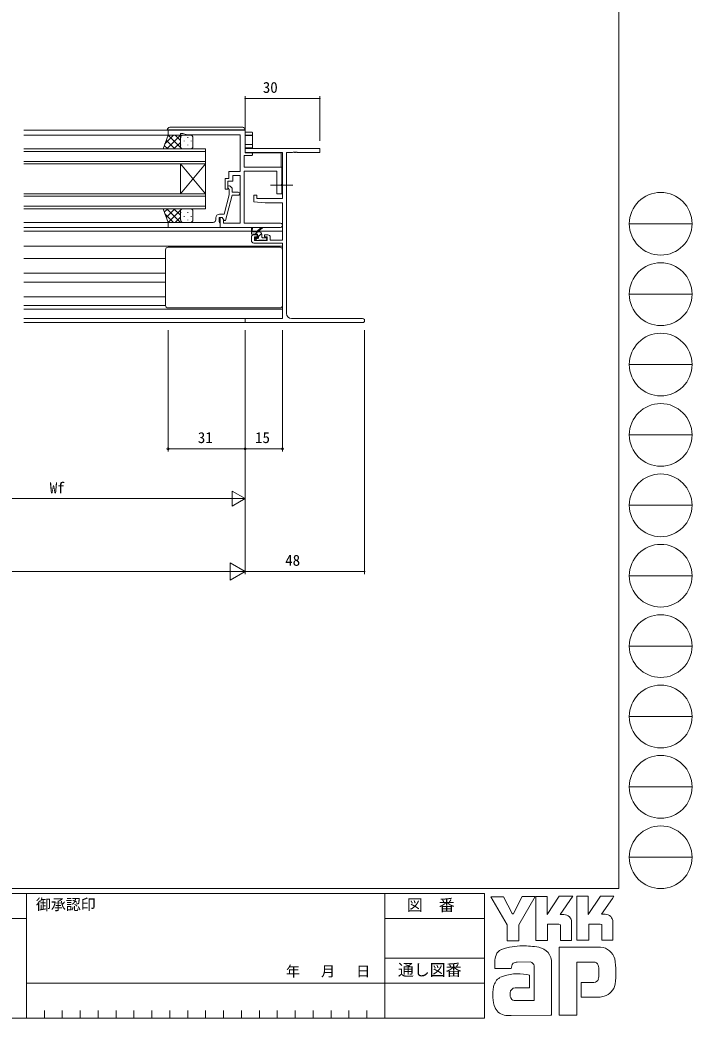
# Model space of a CAD drawing. Units: millimetres, scale not verified. Extents: x -567 to 567, y -403 to 403.
# Drawn here: x 296.7 to 566.7, y -403 to -2 of the extents above; entities that cross this region are included whole.
import ezdxf
from ezdxf.enums import TextEntityAlignment as Align

# ---------------------------------------------------------------- set-up
doc = ezdxf.new("R2010")
doc.units = ezdxf.units.MM
doc.header["$LTSCALE"] = 2
doc.linetypes.add('CHAIN2', pattern=[12, 9, -1, 1, -1])
for name, color, linetype, lineweight in [('0-1_USER1', 2, 'Continuous', 9), ('0-2_YKK_ZWAK', 4, 'Continuous', 9), ('0-3_YKK_11', 7, 'Continuous', 9), ('0-4_YKK_12', 6, 'Continuous', 9), ('0-5_YKK_13', 7, 'Continuous', 9)]:
    doc.layers.add(name, color=color, linetype=linetype, lineweight=lineweight)
doc.styles.add('ＭＳ ゴシック', font='')
doc.styles.get('ＭＳ ゴシック').set_extended_font_data('MS Gothic')

msp = doc.modelspace()

# ---------------------------------------------------------------- linework, layer by layer
at = {"layer": '0-1_USER1'}
for p, q in [((356.458, -46.318), (298.158, -46.318)), ((356.658, -48.318), (298.158, -48.318)), ((371.158, -53.818), (298.158, -53.818)), ((371.158, -54.818), (298.158, -54.818)), ((371.158, -59.818), (371.158, -53.818)), ((371.158, -58.818), (298.158, -58.818)), ((371.158, -59.818), (298.158, -59.818)), ((361.158, -59.818), (361.158, -71.818)), ((371.158, -59.818), (361.158, -71.818)), ((371.158, -71.818), (361.158, -59.818)), ((371.158, -59.818), (371.158, -71.818)), ((371.158, -71.818), (298.158, -71.818)), ((371.158, -77.818), (371.158, -71.818)), ((371.158, -72.818), (298.158, -72.818)), ((371.158, -76.818), (298.158, -76.818)), ((371.158, -77.818), (298.158, -77.818)), ((356.658, -83.318), (298.158, -83.318)), ((356.458, -85.318), (298.158, -85.318)), ((389.658, -86.818), (298.158, -86.818)), ((390.104, -86.818), (391.954, -86.818)), ((392.548, -86.818), (402.158, -86.818)), ((402.158, -92.818), (298.158, -92.818)), ((355.158, -97.818), (298.158, -97.818)), ((355.158, -103.705), (298.158, -103.705)), ((355.158, -107.331), (298.158, -107.331)), ((355.158, -113.218), (298.158, -113.218)), ((402.158, -118.218), (298.158, -118.218)), ((401.858, -121.988), (298.158, -121.988)), ((387.458, -123.618), (298.158, -123.618))]:
    msp.add_line(p, q, dxfattribs=at)
at = {"layer": '0-2_YKK_ZWAK'}
for p, q in [((356.358, -46.118), (355.858, -46.118)), ((355.858, -46.118), (355.858, -46.318)), ((386.658, -46.118), (356.358, -46.118)), ((356.858, -45.118), (386.158, -45.118)), ((387.158, -46.118), (386.658, -46.118)), ((387.158, -47.041), (387.158, -46.118)), ((387.21, -47.023), (387.158, -47.022)), ((390.158, -48.053), (390.158, -47.417)), ((390.158, -48.143), (390.158, -48.053)), ((358.361, -48.318), (354.899, -51.78)), ((358.909, -53.818), (355.425, -50.333)), ((361.19, -48.318), (355.69, -53.818)), ((361.738, -53.818), (356.238, -48.318)), ((361.158, -51.178), (358.518, -53.818)), ((361.158, -50.41), (359.066, -48.318)), ((361.158, -49.318), (361.158, -52.818)), ((361.158, -49.318), (361.158, -52.818)), ((361.248, -49.138), (361.248, -49.338)), ((361.923, -48.346), (361.895, -48.318)), ((365.158, -48.318), (362.158, -48.318)), ((362.663, -50.553), (362.663, -50.753)), ((364.078, -49.138), (364.078, -49.338)), ((365.493, -50.553), (365.493, -50.753)), ((366.158, -52.818), (366.158, -49.318)), ((387.158, -48.353), (387.21, -48.352)), ((389.863, -48.432), (387.158, -48.479)), ((387.187, -52.053), (387.158, -52.053)), ((389.863, -52.1), (387.187, -52.053)), ((390.158, -52.4), (390.158, -48.143)), ((356.081, -53.818), (354.671, -52.408)), ((361.248, -52.168), (361.248, -52.368)), ((361.552, -53.613), (361.347, -53.818)), ((362.158, -53.818), (365.158, -53.818)), ((362.663, -53.583), (362.663, -53.783)), ((364.078, -52.168), (364.078, -52.368)), ((365.493, -53.583), (365.493, -53.76)), ((387.158, -53.413), (387.184, -53.412)), ((387.184, -53.412), (390.158, -53.36)), ((389.927, -55.445), (401.658, -55.547)), ((390.158, -53.36), (390.158, -52.4)), ((356.081, -77.818), (354.671, -79.228)), ((358.361, -83.318), (354.899, -79.855)), ((358.909, -77.818), (355.425, -81.302)), ((361.19, -83.318), (355.69, -77.818)), ((361.738, -77.818), (356.238, -83.318)), ((361.158, -80.458), (358.518, -77.818)), ((361.158, -82.318), (361.158, -78.818)), ((361.158, -82.318), (361.158, -78.818)), ((361.248, -79.468), (361.248, -79.268)), ((361.552, -78.023), (361.347, -77.818)), ((362.158, -77.818), (365.158, -77.818)), ((362.663, -78.053), (362.663, -77.853)), ((364.078, -79.468), (364.078, -79.268)), ((365.493, -78.053), (365.493, -77.876)), ((366.158, -78.818), (366.158, -82.318)), ((361.158, -81.226), (359.066, -83.318)), ((361.248, -82.498), (361.248, -82.298)), ((361.923, -83.29), (361.895, -83.318)), ((365.158, -83.318), (362.158, -83.318)), ((362.663, -81.083), (362.663, -80.883)), ((364.078, -82.498), (364.078, -82.298)), ((365.493, -81.083), (365.493, -80.883)), ((389.658, -87.818), (389.658, -85.819)), ((392.858, -87.118), (389.658, -87.118)), ((389.958, -85.992), (390.157, -87.118)), ((391.958, -88.118), (389.958, -88.118)), ((391.153, -88.118), (392.153, -87.118)), ((391.558, -87.118), (393.776, -85.435)), ((392.158, -87.118), (393.978, -85.717)), ((392.302, -89.214), (393.782, -87.734)), ((393.858, -89.218), (393.858, -88.118)), ((391.746, -90.53), (391.246, -90.03)), ((391.366, -90.15), (391.954, -89.562)), ((391.458, -89.518), (391.797, -89.518)), ((392.558, -90.618), (391.958, -90.618)), ((392.258, -89.057), (392.258, -88.418)), ((394.858, -90.418), (392.758, -90.418)), ((394.158, -89.518), (395.558, -89.518)), ((395.558, -90.618), (395.058, -90.618)), ((395.388, -90.618), (395.858, -90.148)), ((395.858, -89.818), (395.858, -90.318)), ((355.158, -94.318), (355.158, -116.718)), ((356.158, -93.318), (401.158, -93.318)), ((402.158, -116.718), (402.158, -94.318)), ((355.158, -116.718), (298.158, -116.718)), ((401.158, -117.718), (356.158, -117.718))]:
    msp.add_line(p, q, dxfattribs=at)
at = {"layer": '0-2_YKK_ZWAK', "linetype": 'CHAIN2'}
msp.add_line((406.288, -68.418), (397.358, -68.418), dxfattribs=at)
at = {"layer": '0-2_YKK_ZWAK'}
for points in [[(389.838, -47.109), (389.839, -47.109), (389.84, -47.109), (389.841, -47.109), (389.842, -47.109), (389.843, -47.109), (389.844, -47.109), (389.845, -47.109), (389.846, -47.109), (389.847, -47.11), (389.848, -47.11), (389.849, -47.11), (389.85, -47.11), (389.851, -47.11), (389.852, -47.11), (389.853, -47.11), (389.854, -47.11), (389.855, -47.11), (389.856, -47.11), (389.857, -47.111), (389.858, -47.111), (389.859, -47.111), (389.86, -47.111), (389.861, -47.111), (389.862, -47.111), (389.863, -47.111), (389.864, -47.111), (389.865, -47.111), (389.865, -47.111), (389.866, -47.112), (389.867, -47.112), (389.868, -47.112), (389.869, -47.112), (389.87, -47.112), (389.871, -47.112), (389.872, -47.112), (389.873, -47.112), (389.873, -47.113), (389.874, -47.113), (389.875, -47.113)], [(389.875, -47.113), (389.876, -47.113), (389.877, -47.113), (389.878, -47.113), (389.879, -47.113), (389.88, -47.113), (389.881, -47.114), (389.881, -47.114), (389.882, -47.114), (389.883, -47.114), (389.884, -47.114), (389.885, -47.114), (389.886, -47.114), (389.887, -47.115), (389.888, -47.115), (389.889, -47.115), (389.89, -47.115), (389.891, -47.115), (389.892, -47.115), (389.893, -47.116), (389.894, -47.116), (389.895, -47.116), (389.896, -47.116), (389.897, -47.116), (389.898, -47.116), (389.899, -47.117), (389.9, -47.117), (389.901, -47.117), (389.902, -47.117), (389.903, -47.117), (389.904, -47.118), (389.905, -47.118), (389.906, -47.118), (389.907, -47.118), (389.908, -47.119), (389.909, -47.119), (389.91, -47.119), (389.912, -47.119), (389.913, -47.12), (389.914, -47.12)], [(389.914, -47.12), (389.915, -47.12), (389.917, -47.12), (389.918, -47.121), (389.919, -47.121), (389.921, -47.121), (389.922, -47.122), (389.923, -47.122), (389.925, -47.122), (389.926, -47.123), (389.928, -47.123), (389.929, -47.124), (389.931, -47.124), (389.932, -47.124), (389.934, -47.125), (389.935, -47.125), (389.937, -47.126), (389.939, -47.126), (389.941, -47.127), (389.942, -47.127), (389.944, -47.128), (389.946, -47.129), (389.948, -47.129), (389.95, -47.13), (389.952, -47.13), (389.954, -47.131), (389.956, -47.132), (389.958, -47.133), (389.96, -47.134), (389.963, -47.134), (389.965, -47.135), (389.967, -47.136), (389.969, -47.137), (389.972, -47.138), (389.974, -47.139), (389.977, -47.14), (389.979, -47.141), (389.982, -47.143), (389.984, -47.144), (389.987, -47.145)], [(389.987, -47.145), (389.99, -47.146), (389.992, -47.148), (389.995, -47.149), (389.998, -47.15), (390, -47.152), (390.003, -47.153), (390.006, -47.155), (390.009, -47.157), (390.012, -47.158), (390.014, -47.16), (390.017, -47.162), (390.02, -47.164), (390.023, -47.165), (390.026, -47.167), (390.028, -47.169), (390.031, -47.171), (390.034, -47.173), (390.037, -47.175), (390.04, -47.177), (390.043, -47.18), (390.045, -47.182), (390.048, -47.184), (390.051, -47.186), (390.054, -47.189), (390.056, -47.191), (390.059, -47.193), (390.062, -47.196), (390.064, -47.198), (390.067, -47.201), (390.07, -47.203), (390.072, -47.206), (390.075, -47.209), (390.077, -47.211), (390.08, -47.214), (390.082, -47.217), (390.085, -47.22), (390.087, -47.222), (390.089, -47.225), (390.092, -47.228)], [(390.092, -47.228), (390.094, -47.231), (390.096, -47.234), (390.099, -47.237), (390.101, -47.24), (390.103, -47.243), (390.105, -47.246), (390.107, -47.249), (390.109, -47.252), (390.111, -47.255), (390.113, -47.259), (390.115, -47.262), (390.117, -47.265), (390.119, -47.268), (390.121, -47.272), (390.123, -47.275), (390.124, -47.278), (390.126, -47.282), (390.128, -47.285), (390.129, -47.288), (390.131, -47.292), (390.132, -47.295), (390.134, -47.299), (390.135, -47.302), (390.137, -47.306), (390.138, -47.309), (390.14, -47.313), (390.141, -47.316), (390.142, -47.32), (390.143, -47.324), (390.145, -47.327), (390.146, -47.331), (390.147, -47.334), (390.148, -47.338), (390.149, -47.342), (390.15, -47.345), (390.151, -47.349), (390.151, -47.353), (390.152, -47.357), (390.153, -47.36)], [(390.153, -47.36), (390.154, -47.364), (390.154, -47.368), (390.155, -47.371), (390.155, -47.375), (390.156, -47.379), (390.156, -47.383), (390.157, -47.387), (390.157, -47.39), (390.157, -47.394), (390.157, -47.398), (390.158, -47.402), (390.158, -47.405), (390.158, -47.409), (390.158, -47.413), (390.158, -47.417)], [(362.158, -53.818), (354.158, -53.818), (356.158, -48.318), (362.158, -48.318)], [(401.658, -61.135), (401.658, -60.674), (401.658, -55.547)], [(362.158, -77.818), (354.158, -77.818), (356.158, -83.318), (362.158, -83.318)]]:
    msp.add_lwpolyline(points, dxfattribs=at)
for centre, radius, start, end in [((356.858, -46.118), 1, 90, 180), ((386.158, -46.118), 1, 0, 90), ((389.858, -48.053), 0.3, 270.99554, 359.99574), ((362.158, -49.318), 1, 90.0001, 180.0001), ((362.158, -49.318), 1, 90.0001, 180.0001), ((365.158, -49.318), 1, 0.0001, 90.0001), ((389.858, -52.4), 0.3, 0, 89), ((362.158, -52.818), 1, 180.0001, 270.0001), ((362.158, -52.818), 1, 180.0001, 270.0001), ((365.158, -52.818), 1, 270.0001, 0.0001), ((362.158, -78.818), 1, 89.9999, 179.9999), ((362.158, -78.818), 1, 89.9999, 179.9999), ((365.158, -78.818), 1, 359.9999, 89.9999), ((362.158, -82.318), 1, 179.9999, 269.9999), ((362.158, -82.318), 1, 179.9999, 269.9999), ((365.158, -82.318), 1, 269.9999, 359.9999), ((389.858, -85.819), 0.2, 300, 180), ((389.958, -87.818), 0.3, 180, 270), ((391.958, -88.418), 0.3, 0, 90), ((392.858, -88.118), 1, 0, 90), ((393.958, -85.518), 0.2, 275.58289, 155.58289), ((391.458, -89.818), 0.3, 90, 225), ((391.958, -90.318), 0.3, 225, 270), ((391.797, -89.818), 0.3, 33.05573, 90), ((392.258, -89.518), 0.25, 213.05573, 56.94427), ((392.558, -89.057), 0.3, 180, 236.94427), ((392.558, -90.418), 0.2, 270, 0), ((394.158, -89.218), 0.3, 180, 270), ((395.058, -90.418), 0.2, 180, 270), ((395.558, -89.818), 0.3, 0, 90), ((395.558, -90.318), 0.3, 270, 0), ((356.158, -94.318), 1, 90, 180), ((401.158, -94.318), 1, 0, 90), ((356.158, -116.718), 1, 180, 270), ((401.158, -116.718), 1, 270, 0)]:
    msp.add_arc(centre, radius, start, end, dxfattribs=at)
for centre, major_axis, ratio, start_param, end_param in [((387.163, -47.07), (-2.7, 0.047), 0.01745, 3.3351809, 4.6952404), ((387.163, -48.4), (2.7, 0.047), 0.01745, 0.1193731, 1.5530383), ((387.163, -48.4), (2.7, 0.047), 0.01745, 6.2828806, 6.4025584), ((389.858, -48.143), (-0.3, 0), 0.965547, 1.5882496, 3.1415927)]:
    msp.add_ellipse(centre, major_axis=major_axis, ratio=ratio, start_param=start_param, end_param=end_param, dxfattribs=at)
at = {"layer": '0-3_YKK_11'}
for p, q in [((375.358, -82.318), (375.358, -81.518)), ((389.658, -89.318), (389.658, -90.618)), ((434.343, -121.988), (405.788, -121.988))]:
    msp.add_line(p, q, dxfattribs=at)
for points in [[(387.158, -46.318), (356.158, -46.318), (356.158, -48.318), (361.158, -48.318), (361.158, -47.618), (362.158, -47.618), (363.807, -48.218), (370.2, -48.218), (370.383, -48.098), (370.933, -48.098), (371.116, -48.218), (371.2, -48.218), (371.383, -48.098), (371.933, -48.098), (372.116, -48.218), (385.158, -48.218), (385.158, -62.918), (380.658, -62.918), (380.658, -65.718), (379.158, -65.718), (379.158, -69.918), (380.158, -69.918), (380.158, -66.718), (382.158, -66.718), (382.158, -64.548), (385.158, -64.548), (385.158, -83.688), (378.458, -83.688), (378.458, -82.184), (377.958, -81.318), (377.158, -81.318), (377.158, -85.318), (401.343, -85.318)], [(389.558, -55.318), (387.158, -55.318), (387.158, -46.318)], [(403.788, -119.988), (403.788, -55.248), (406.2, -55.248), (406.383, -55.128), (406.933, -55.128), (407.116, -55.248), (407.2, -55.248), (407.383, -55.128), (407.933, -55.128), (408.116, -55.248), (417.158, -55.248), (417.158, -53.618), (387.158, -53.618), (387.158, -55.248), (402.158, -55.248), (402.158, -73.718), (391.858, -73.718), (391.858, -72.418), (390.658, -72.418), (390.658, -75.024), (395.158, -75.418), (402.158, -75.418), (402.158, -90.418), (397.258, -90.418), (397.258, -89.318)], [(401.343, -83.688), (386.788, -83.688), (386.788, -62.748), (399.858, -62.748), (399.858, -71.918), (401.858, -71.918), (401.858, -68.876), (401.738, -68.693), (401.738, -68.143), (401.858, -67.96), (401.858, -61.118), (386.788, -61.118), (386.788, -56.518), (389.558, -56.518)], [(376.858, -80.018), (378.678, -80.018), (380.758, -72.256), (380.758, -70.066), (380.334, -69.642)], [(381.182, -68.794), (381.958, -69.569), (381.958, -71.218), (384.358, -71.218)], [(384.358, -72.418), (381.957, -72.418), (379.251, -82.518), (378.651, -82.518), (377.958, -81.318), (376.658, -81.318), (376.658, -83.118), (376.858, -83.318), (377.158, -83.618), (377.158, -85.318)], [(377.158, -85.318), (356.158, -85.318), (356.158, -83.318), (370.2, -83.318), (370.383, -83.438), (370.933, -83.438), (371.116, -83.318), (371.2, -83.318), (371.383, -83.438), (371.933, -83.438), (372.116, -83.318), (374.358, -83.318)], [(390.658, -91.618), (402.158, -91.618), (402.158, -121.988), (387.158, -121.988), (387.158, -123.618), (434.343, -123.618)], [(396.258, -88.318), (394.958, -88.318), (394.958, -89.118), (396.058, -89.118), (396.058, -90.618), (390.858, -90.618), (390.858, -89.118), (391.958, -89.118), (391.958, -88.318), (390.658, -88.318)]]:
    msp.add_lwpolyline(points, dxfattribs=at)
for centre, radius, start, end in [((389.558, -55.918), 0.6, 269.99999, 90.00001), ((380.758, -69.218), 0.6, 44.99999, 225.00001), ((384.358, -71.818), 0.6, 269.99999, 90.00001), ((376.858, -81.518), 1.5, 90.00001, 179.99999), ((374.358, -82.318), 1, 270.00001, 359.99999), ((401.343, -84.503), 0.815, 269.99999, 90.00001), ((390.658, -89.318), 1, 90.00001, 179.99999), ((390.658, -90.618), 1, 180.00001, 269.99999), ((396.258, -89.318), 1, 0.00001, 89.99999), ((405.788, -119.988), 2, 180.00001, 269.99999), ((434.343, -122.803), 0.815, 269.99999, 90.00001)]:
    msp.add_arc(centre, radius, start, end, dxfattribs=at)
at = {"layer": '0-4_YKK_12'}
for p, q in [((387.158, -50.618), (387.158, -32.618)), ((417.158, -33.618), (387.158, -33.618)), ((417.158, -50.618), (417.158, -32.618)), ((356.158, -126.618), (356.158, -175.315)), ((387.158, -126.618), (387.158, -175.315)), ((387.158, -126.618), (387.158, -175.315)), ((387.158, -126.618), (387.158, -224.618)), ((387.158, -126.618), (387.158, -224.618)), ((402.158, -126.618), (402.158, -175.315)), ((435.158, -126.618), (435.158, -224.618)), ((387.158, -157.315), (387.158, -195.315)), ((387.158, -174.315), (356.158, -174.315)), ((402.158, -174.315), (387.158, -174.315)), ((387.158, -194.315), (381.962, -191.315)), ((381.962, -191.315), (381.962, -197.315)), ((243.158, -194.315), (381.158, -194.315)), ((387.158, -194.315), (376.766, -194.315)), ((387.158, -194.315), (381.962, -197.315)), ((387.158, -223.618), (381.096, -220.118)), ((381.096, -227.118), (381.096, -220.118)), ((380.158, -223.618), (54.158, -223.618)), ((387.158, -223.618), (375.034, -223.618)), ((387.158, -223.618), (381.096, -227.118)), ((435.158, -223.618), (387.158, -223.618))]:
    msp.add_line(p, q, dxfattribs=at)
for centre in [(356.158, -174.315), (387.158, -174.315), (387.158, -174.315), (402.158, -174.315)]:
    msp.add_circle(centre, 0.425, dxfattribs=at)
for centre, start, end in [((387.158, -33.618), 0, 180), ((387.158, -33.618), 180, 0), ((417.158, -33.618), 0, 180), ((417.158, -33.618), 180, 0), ((435.158, -223.618), 0, 180), ((435.158, -223.618), 180, 0)]:
    msp.add_arc(centre, 0.106, start, end, dxfattribs=at)
at = {"layer": '0-5_YKK_13'}
for p, q in [((537.274, 399), (537.274, -351)), ((541.526, -83.88), (566.726, -83.88)), ((541.526, -112.16), (566.726, -112.16)), ((541.526, -140.44), (566.726, -140.44)), ((541.526, -168.72), (566.726, -168.72)), ((541.526, -197), (566.726, -197)), ((541.526, -225.28), (566.726, -225.28)), ((541.526, -253.56), (566.726, -253.56)), ((541.526, -281.84), (566.726, -281.84)), ((541.526, -310.12), (566.726, -310.12)), ((541.526, -338.4), (566.726, -338.4)), ((537.274, -351), (-562.726, -351)), ((483.274, -353), (-562.726, -353)), ((299.274, -353), (299.274, -403)), ((443.274, -353), (443.274, -403)), ((483.274, -353), (483.274, -403)), ((492.462, -365.569), (485.898, -354.294)), ((485.898, -354.294), (490.918, -354.294)), ((490.918, -354.294), (494.509, -361.013)), ((498.468, -354.14), (494.818, -361.245)), ((503.648, -354.14), (497.173, -365.608)), ((498.468, -354.14), (503.648, -354.14)), ((503.931, -371.902), (503.931, -354.178)), ((503.931, -354.178), (508.526, -354.178)), ((508.526, -361.462), (513.352, -354.101)), ((508.526, -354.178), (508.526, -361.462)), ((513.352, -354.101), (518.817, -354.101)), ((518.817, -354.101), (513.76, -361.438)), ((520.38, -371.748), (520.38, -354.024)), ((520.38, -354.024), (525.052, -354.024)), ((525.052, -361.441), (529.956, -354.024)), ((525.052, -354.024), (525.052, -361.441)), ((529.956, -354.024), (535.362, -354.024)), ((534.822, -354.951), (530.362, -361.322)), ((535.362, -354.024), (534.822, -354.951)), ((270.68, -362.999), (299.274, -362.999)), ((443.274, -363), (483.274, -363)), ((494.509, -361.013), (494.818, -361.245)), ((515.244, -361.438), (513.76, -361.438)), ((518.333, -364.527), (518.333, -371.786)), ((531.846, -361.322), (530.362, -361.322)), ((534.937, -364.527), (534.937, -371.709)), ((492.462, -371.941), (492.462, -365.569)), ((497.173, -365.608), (497.173, -371.941)), ((513.236, -365.26), (508.68, -365.26)), ((508.68, -365.26), (508.68, -371.902)), ((513.854, -365.492), (513.236, -365.26)), ((513.854, -371.786), (513.854, -365.492)), ((530.42, -371.709), (530.42, -365.453)), ((497.173, -371.941), (492.462, -371.941)), ((508.68, -371.902), (503.931, -371.902)), ((518.333, -371.786), (513.854, -371.786)), ((525.245, -371.748), (520.38, -371.748)), ((530.42, -371.637), (530.492, -371.709)), ((534.937, -371.709), (530.42, -371.709)), ((513.314, -374.566), (513.314, -401.866)), ((529.879, -374.566), (513.314, -374.566)), ((443.274, -378.999), (483.274, -378.999)), ((501.768, -380.436), (496.486, -380.536)), ((520.496, -401.866), (520.496, -380.513)), ((520.496, -380.513), (527.137, -380.513)), ((503.313, -395.958), (503.313, -382.057)), ((510.302, -380.976), (510.302, -401.828)), ((529.236, -382.652), (529.261, -386.415)), ((500.378, -385.533), (501.382, -385.764)), ((501.382, -385.764), (501.382, -390.9)), ((527.292, -388.699), (522.234, -388.699)), ((522.234, -388.699), (522.234, -394.607)), ((299.274, -389), (443.274, -389)), ((483.274, -388.999), (443.274, -388.999)), ((501.382, -390.9), (495.676, -390.907)), ((495.281, -395.958), (503.313, -395.958)), ((502.695, -395.958), (503.197, -395.958)), ((503.313, -395.957), (503.314, -395.958)), ((522.234, -394.607), (529.84, -394.607)), ((529.84, -394.607), (531.385, -394.259)), ((306.474, -400), (306.474, -403)), ((313.674, -400), (313.674, -403)), ((320.874, -400), (320.874, -403)), ((328.074, -400), (328.074, -403)), ((335.274, -400), (335.274, -403)), ((342.474, -400), (342.474, -403)), ((349.674, -400), (349.674, -403)), ((356.874, -400), (356.874, -403)), ((364.074, -400), (364.074, -403)), ((371.274, -400), (371.274, -403)), ((378.474, -400), (378.474, -403)), ((385.674, -400), (385.674, -403)), ((392.874, -400), (392.874, -403)), ((400.074, -400), (400.074, -403)), ((407.274, -400), (407.274, -403)), ((414.474, -400), (414.474, -403)), ((421.674, -400), (421.674, -403)), ((428.874, -400), (428.874, -403)), ((436.074, -400), (436.074, -403)), ((-562.726, -403), (483.274, -403)), ((494.084, -401.944), (491.96, -401.944)), ((509.838, -401.905), (494.084, -401.944)), ((510.302, -401.828), (509.838, -401.905)), ((513.314, -401.866), (519.376, -401.866)), ((519.376, -401.866), (520.496, -401.866))]:
    msp.add_line(p, q, dxfattribs=at)
for points in [[(530.42, -365.453), (529.802, -365.222), (525.245, -365.222), (525.245, -371.748)], [(494.084, -383.1), (487.443, -383.1), (487.443, -380.344)]]:
    msp.add_lwpolyline(points, dxfattribs=at)
for centre in [(554.126, -83.88), (554.126, -112.16), (554.126, -140.44), (554.126, -168.72), (554.126, -197), (554.126, -225.28), (554.126, -253.56), (554.126, -281.84), (554.126, -310.12), (554.126, -338.4)]:
    msp.add_circle(centre, 12.6, dxfattribs=at)
for centre, radius, start, end in [((515.244, -364.527), 3.089, 0.00166, 89.99604), ((531.846, -364.411), 3.089, 0.00166, 89.99604), ((491.283, -378.793), 3.491, 109.02127, 161.51264), ((498.591, -399.287), 25.257, 89.89165, 109.30848), ((499.333, -403.662), 29.64, 78.7801, 91.46938), ((504.032, -380.852), 6.355, 40.66422, 80.31694), ((503.715, -380.836), 6.588, 358.78059, 38.76563), ((529.662, -380.772), 6.202, 14.44572, 87.08746), ((494.644, -380.38), 7.196, 158.41083, 179.71775), ((496.295, -382.958), 2.43, 85.50551, 126.78038), ((501.068, -382.649), 2.321, 14.7552, 72.44995), ((527.366, -382.256), 1.756, 16.43123, 96.91661), ((506.368, -384.696), 29.8, 350.99027, 10.67625), ((497.096, -383.01), 3.013, 138.46382, 181.71359), ((524.033, -383.297), 5.248, 4.93423, 17.03552), ((492.455, -391.468), 5.583, 121.82711, 169.08475), ((496.874, -404.22), 19.013, 79.38098, 112.05825), ((527.293, -386.834), 1.865, 269.95468, 342.90145), ((524.002, -385.916), 5.281, 343.6902, 354.75362), ((502.487, -393.564), 15.832, 168.76372, 199.80079), ((496.963, -393.469), 3.384, 171.08203, 216.71923), ((495.688, -392.97), 2.064, 90.33953, 178.03639), ((529.752, -388.35), 6.13, 285.44291, 349.90448), ((495.631, -393.807), 2.18, 230.9728, 260.75491), ((492.474, -396.489), 5.461, 207.31435, 263.59464)]:
    msp.add_arc(centre, radius, start, end, dxfattribs=at)

# ---------------------------------------------------------------- texts
at = {"layer": '0-4_YKK_12', "style": 'ＭＳ ゴシック'}
for s, p in [('30', (394.25, -32.618)), ('31', (368.138, -173.315)), ('15', (391.138, -173.315)), ('Wf', (308.638, -193.515)), ('48', (403.25, -222.618))]:
    msp.add_text(s, height=4.399, dxfattribs=at).set_placement(p, align=Align.BOTTOM_LEFT)
at = {"layer": '0-5_YKK_13', "style": 'ＭＳ ゴシック'}
for s, height, p in [('御承認印', 4.399, (303.084, -360.904)), ('図\u3000番', 4.692, (452.128, -361.374)), ('通し図番', 4.692, (448.529, -387.406)), ('年   月   日', 4.147, (403.526, -387.527))]:
    msp.add_text(s, height=height, dxfattribs=at).set_placement(p, align=Align.BOTTOM_LEFT)

doc.saveas('drawing.dxf')
